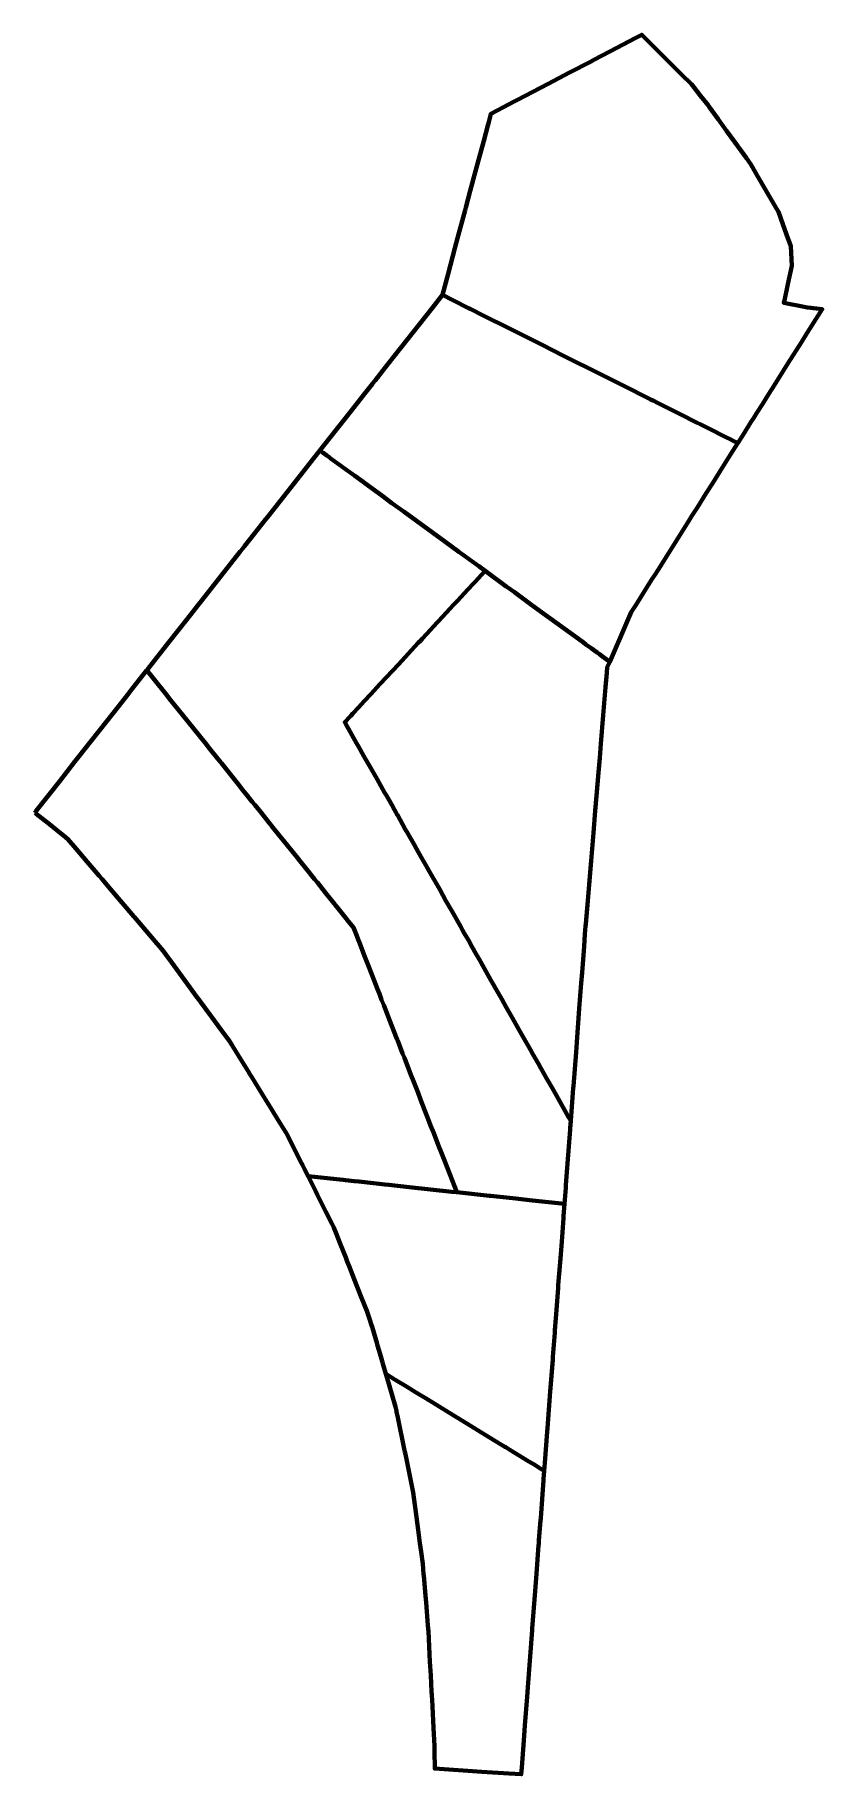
# Model space of a CAD drawing. Header units: metres. Extents: x 807814 to 807908, y 9157173 to 9157379.
import ezdxf

# ---------------------------------------------------------------- set-up
doc = ezdxf.new("R2010")
doc.units = ezdxf.units.M
doc.header["$MEASUREMENT"] = 0
doc.layers.add('2828-21160', color=1, linetype='Continuous')

msp = doc.modelspace()

# ---------------------------------------------------------------- linework, layer by layer
at = {"layer": '2828-21160', "color": 131, "lineweight": 70, "true_color": 0xbbffff}
for points in [[(807862.79, 9157348.14), (807864.04, 9157347.5), (807865.98, 9157346.54), (807866.1, 9157346.48), (807867.77, 9157345.64), (807870.57, 9157344.24), (807874.77, 9157342.13), (807875.67, 9157341.68), (807877.31, 9157340.86), (807881.37, 9157338.82), (807884.84, 9157337.09), (807886.8, 9157336.1), (807887.33, 9157335.84), (807887.55, 9157335.73), (807887.77, 9157335.62), (807888.37, 9157335.32), (807891.45, 9157333.77), (807891.61, 9157333.69), (807892.27, 9157333.36), (807893, 9157333), (807893.36, 9157332.82), (807895.23, 9157331.88), (807895.6, 9157331.69), (807896.32, 9157331.33), (807896.98, 9157331), (807897.16, 9157330.91), (807897.78, 9157330.6), (807897.81, 9157330.59), (807898.55, 9157331.77), (807899.36, 9157333.05), (807899.69, 9157333.58), (807900.07, 9157334.17), (807900.72, 9157335.21), (807901.48, 9157336.42), (807902.11, 9157337.41), (807903.74, 9157340), (807905.36, 9157342.56), (807906.04, 9157343.64), (807906.58, 9157344.5), (807907.81, 9157346.45), (807906.11, 9157346.65), (807906.03, 9157346.66), (807905.69, 9157346.73), (807903.26, 9157347.22), (807903.32, 9157347.48), (807903.71, 9157349.23), (807903.75, 9157349.41), (807903.94, 9157350.31), (807904.02, 9157350.68), (807904.21, 9157351.57), (807904.09, 9157353.92), (807903.59, 9157355.3), (807903.15, 9157356.52), (807902.62, 9157357.98), (807902.31, 9157358.51), (807901.61, 9157359.71), (807900.1, 9157362.29), (807899.53, 9157363.28), (807899.29, 9157363.68), (807898.82, 9157364.34), (807897.44, 9157366.24), (807896.48, 9157367.56), (807895.48, 9157368.96), (807894.42, 9157370.41), (807894.28, 9157370.6), (807893.4, 9157371.72), (807892.46, 9157372.91), (807892.31, 9157373.1), (807891.13, 9157374.27), (807889.52, 9157375.88), (807888.78, 9157376.61), (807886.99, 9157378.39), (807886.52, 9157378.86), (807886.42, 9157378.96), (807885.63, 9157378.54), (807883.45, 9157377.4), (807880.81, 9157376.02), (807880.55, 9157375.88), (807880.33, 9157375.77), (807877.84, 9157374.47), (807875.33, 9157373.15), (807871.7, 9157371.26), (807871.36, 9157371.08), (807870.56, 9157370.66), (807870.05, 9157370.4), (807868.55, 9157369.61), (807868.28, 9157368.6), (807868.17, 9157368.21), (807867.69, 9157366.4), (807867.07, 9157364.11), (807866.72, 9157362.79), (807866.09, 9157360.46), (807865.56, 9157358.49), (807865.53, 9157358.34), (807865.49, 9157358.2), (807864.59, 9157354.85), (807864.43, 9157354.27), (807864.27, 9157353.67), (807863.46, 9157350.63)], [(807851.22, 9157297.52), (807851.31, 9157297.37), (807852.62, 9157295.05), (807852.85, 9157294.65), (807853.49, 9157293.52), (807853.91, 9157292.77), (807854.16, 9157292.34), (807855.04, 9157290.79), (807855.94, 9157289.2), (807856.15, 9157288.83), (807856.78, 9157287.72), (807857.1, 9157287.14), (807857.26, 9157286.86), (807857.44, 9157286.55), (807857.45, 9157286.54), (807858.39, 9157284.87), (807858.7, 9157284.34), (807859.43, 9157283.05), (807859.72, 9157282.53), (807860.28, 9157281.54), (807860.83, 9157280.58), (807861.23, 9157279.87), (807862.31, 9157277.97), (807862.47, 9157277.69), (807863.21, 9157276.37), (807863.83, 9157275.29), (807863.93, 9157275.11), (807864.93, 9157273.36), (807865.18, 9157272.9), (807865.39, 9157272.53), (807865.87, 9157271.69), (807866.28, 9157270.96), (807866.29, 9157270.95), (807866.81, 9157270.04), (807867.25, 9157269.26), (807867.33, 9157269.11), (807868.15, 9157267.67), (807868.55, 9157266.97), (807868.82, 9157266.48), (807869.14, 9157265.93), (807869.82, 9157264.72), (807870.36, 9157263.77), (807871.09, 9157262.48), (807871.85, 9157261.14), (807872.34, 9157260.29), (807873.23, 9157258.71), (807873.52, 9157258.21), (807874.17, 9157257.05), (807874.46, 9157256.54), (807875.17, 9157255.3), (807875.79, 9157254.2), (807876.31, 9157253.29), (807877.7, 9157250.83), (807877.81, 9157250.65), (807878.01, 9157250.29), (807878.3, 9157254.16), (807878.32, 9157254.43), (807878.63, 9157258.42), (807878.67, 9157259), (807878.72, 9157259.61), (807879.02, 9157263.62), (807879.25, 9157266.61), (807879.34, 9157267.87), (807879.58, 9157270.97), (807879.69, 9157272.43), (807879.76, 9157273.37), (807879.78, 9157273.65), (807880.01, 9157276.36), (807880.17, 9157278.3), (807880.41, 9157281.12), (807880.69, 9157284.41), (807880.91, 9157287.01), (807881.06, 9157288.82), (807881.29, 9157291.57), (807881.44, 9157293.3), (807881.58, 9157294.95), (807881.86, 9157298.37), (807882.02, 9157300.26), (807882.14, 9157301.69), (807882.28, 9157303.36), (807882.34, 9157304.03), (807882.63, 9157304.69), (807881.77, 9157305.31), (807881.4, 9157305.58), (807881.14, 9157305.77), (807880.42, 9157306.29), (807879.8, 9157306.75), (807879.51, 9157306.96), (807878.91, 9157307.39), (807874.55, 9157310.57), (807873.25, 9157311.51), (807871.32, 9157312.92), (807870.56, 9157313.48), (807870.35, 9157313.62), (807867.85, 9157315.45), (807867.39, 9157314.94), (807866.7, 9157314.2), (807866.46, 9157313.95), (807865.82, 9157313.25), (807864.57, 9157311.91), (807864.08, 9157311.38), (807863.71, 9157310.98), (807862.34, 9157309.51), (807862.17, 9157309.32), (807860.95, 9157308), (807860.38, 9157307.39), (807860.22, 9157307.22), (807859.93, 9157306.91), (807857.59, 9157304.38), (807855.43, 9157302.06), (807854.31, 9157300.85), (807853.53, 9157300.01), (807852.84, 9157299.27), (807852.16, 9157298.54), (807851.93, 9157298.29), (807851.85, 9157298.2)]]:
    msp.add_lwpolyline(points, close=True, dxfattribs=at)
at = {"layer": '2828-21160', "color": 3, "lineweight": 70, "true_color": 0x00ff00}
for points in [[(807848.27, 9157329.71), (807848.39, 9157329.62), (807848.44, 9157329.58), (807848.65, 9157329.43), (807848.65, 9157329.43), (807849.08, 9157329.12), (807849.47, 9157328.83), (807849.48, 9157328.82), (807852.4, 9157326.7), (807853.39, 9157325.98), (807853.58, 9157325.84), (807855.6, 9157324.37), (807856.81, 9157323.49), (807858.24, 9157322.45), (807863.08, 9157318.92), (807864.75, 9157317.71), (807867.1, 9157315.99), (807867.85, 9157315.45), (807870.35, 9157313.62), (807870.56, 9157313.48), (807871.32, 9157312.92), (807873.25, 9157311.51), (807874.55, 9157310.57), (807878.91, 9157307.39), (807879.51, 9157306.96), (807879.8, 9157306.75), (807880.42, 9157306.29), (807881.14, 9157305.77), (807881.4, 9157305.58), (807881.77, 9157305.31), (807882.63, 9157304.69), (807882.99, 9157305.52), (807884.22, 9157308.34), (807885.18, 9157310.57), (807885.71, 9157311.39), (807887.59, 9157314.38), (807888, 9157315.04), (807888.35, 9157315.59), (807889.62, 9157317.6), (807892.01, 9157321.39), (807892.37, 9157321.96), (807892.98, 9157322.92), (807894.07, 9157324.66), (807894.79, 9157325.8), (807895.96, 9157327.65), (807896.94, 9157329.22), (807897.78, 9157330.55), (807897.81, 9157330.59), (807897.78, 9157330.6), (807897.16, 9157330.91), (807896.98, 9157331), (807896.32, 9157331.33), (807895.6, 9157331.69), (807895.23, 9157331.88), (807893.36, 9157332.82), (807893, 9157333), (807892.27, 9157333.36), (807891.61, 9157333.69), (807891.45, 9157333.77), (807888.37, 9157335.32), (807887.77, 9157335.62), (807887.55, 9157335.73), (807887.33, 9157335.84), (807886.8, 9157336.1), (807884.84, 9157337.09), (807881.37, 9157338.82), (807877.31, 9157340.86), (807875.67, 9157341.68), (807874.77, 9157342.13), (807870.57, 9157344.24), (807867.77, 9157345.64), (807866.1, 9157346.48), (807865.98, 9157346.54), (807864.04, 9157347.5), (807862.79, 9157348.14), (807861.57, 9157346.59), (807856.34, 9157339.95), (807854.81, 9157338.02), (807854.72, 9157337.9), (807854.67, 9157337.83), (807854.5, 9157337.62), (807853.55, 9157336.42), (807853.29, 9157336.08), (807852, 9157334.44), (807848.7, 9157330.25)], [(807814.48, 9157286.81), (807814.52, 9157286.78), (807814.66, 9157286.67), (807815.72, 9157285.83), (807816.22, 9157285.43), (807817.51, 9157284.4), (807817.9, 9157284.09), (807818.4, 9157283.69), (807819.37, 9157282.54), (807820.69, 9157280.99), (807822.11, 9157279.33), (807822.46, 9157278.92), (807823.47, 9157277.73), (807824.85, 9157276.12), (807826.23, 9157274.5), (807826.28, 9157274.44), (807827.63, 9157272.86), (807828.97, 9157271.29), (807829.01, 9157271.24), (807829.69, 9157270.44), (807830.33, 9157269.57), (807830.34, 9157269.55), (807830.36, 9157269.53), (807831.3, 9157268.25), (807831.63, 9157267.81), (807832.89, 9157266.08), (807833.62, 9157265.09), (807834.04, 9157264.51), (807834.13, 9157264.4), (807835.22, 9157262.92), (807835.34, 9157262.75), (807835.46, 9157262.58), (807836.53, 9157261.12), (807837.58, 9157259.7), (807837.68, 9157259.56), (807837.78, 9157259.4), (807837.95, 9157259.12), (807838.89, 9157257.59), (807839.76, 9157256.19), (807839.97, 9157255.84), (807840.2, 9157255.48), (807841.07, 9157254.07), (807841.94, 9157252.65), (807842.22, 9157252.19), (807842.53, 9157251.69), (807843.33, 9157250.39), (807843.61, 9157249.94), (807844.38, 9157248.7), (807844.42, 9157248.62), (807845, 9157247.47), (807845.26, 9157246.96), (807845.91, 9157245.66), (807846.23, 9157245.03), (807846.46, 9157244.57), (807846.87, 9157243.76), (807847.64, 9157243.67), (807848.37, 9157243.59), (807849.12, 9157243.51), (807849.48, 9157243.47), (807851.02, 9157243.31), (807851.31, 9157243.28), (807852.32, 9157243.17), (807852.88, 9157243.11), (807854.62, 9157242.92), (807855.96, 9157242.77), (807856.45, 9157242.72), (807858.85, 9157242.46), (807861.38, 9157242.18), (807863.89, 9157241.91), (807864.5, 9157241.84), (807864.22, 9157242.57), (807863.39, 9157244.69), (807863.22, 9157245.11), (807863.11, 9157245.4), (807862.65, 9157246.59), (807862.38, 9157247.28), (807862.3, 9157247.48), (807861.76, 9157248.84), (807861.4, 9157249.77), (807861.11, 9157250.51), (807860.68, 9157251.62), (807860.21, 9157252.82), (807859.9, 9157253.61), (807859.28, 9157255.2), (807859.06, 9157255.77), (807858.28, 9157257.76), (807858.25, 9157257.85), (807858.11, 9157258.21), (807858.08, 9157258.28), (807857.5, 9157259.77), (807857.42, 9157259.95), (807857.32, 9157260.21), (807856.57, 9157262.15), (807856.04, 9157263.49), (807855.84, 9157264), (807855.59, 9157264.65), (807855.32, 9157265.35), (807855.1, 9157265.9), (807855.1, 9157265.91), (807854.69, 9157266.94), (807854.43, 9157267.63), (807854.06, 9157268.56), (807853.99, 9157268.74), (807853.6, 9157269.74), (807852.91, 9157271.51), (807852.8, 9157271.79), (807852.64, 9157272.21), (807852.24, 9157273.21), (807851.64, 9157273.97), (807851.38, 9157274.29), (807851.22, 9157274.49), (807850.44, 9157275.45), (807850.09, 9157275.89), (807850.04, 9157275.95), (807850, 9157276), (807849.77, 9157276.28), (807848.93, 9157277.33), (807847.97, 9157278.52), (807847.63, 9157278.95), (807846.57, 9157280.27), (807846.07, 9157280.89), (807845.44, 9157281.67), (807843.92, 9157283.56), (807843.54, 9157284.03), (807842.55, 9157285.26), (807842.51, 9157285.31), (807842.47, 9157285.36), (807842.26, 9157285.62), (807841.27, 9157286.85), (807840.56, 9157287.74), (807840.26, 9157288.11), (807839.51, 9157289.04), (807839.11, 9157289.53), (807838.64, 9157290.13), (807836.59, 9157292.66), (807836.51, 9157292.76), (807836.44, 9157292.86), (807836.16, 9157293.2), (807835.18, 9157294.43), (807834.66, 9157295.07), (807832, 9157298.38), (807830.44, 9157300.31), (807830.12, 9157300.71), (807828.49, 9157302.74), (807827.86, 9157303.53), (807827.75, 9157303.66), (807827.74, 9157303.65), (807827.73, 9157303.64), (807825.99, 9157301.42), (807825.49, 9157300.79), (807825.23, 9157300.46), (807823.76, 9157298.6), (807819.55, 9157293.25), (807819.24, 9157292.86), (807817.4, 9157290.52), (807814.81, 9157287.24), (807814.63, 9157287.01)]]:
    msp.add_lwpolyline(points, close=True, dxfattribs=at)
at = {"layer": '2828-21160', "color": 5, "lineweight": 70, "true_color": 0x0000ff}
msp.add_lwpolyline([(807827.75, 9157303.66), (807827.86, 9157303.53), (807828.49, 9157302.74), (807830.12, 9157300.71), (807830.44, 9157300.31), (807832, 9157298.38), (807834.66, 9157295.07), (807835.18, 9157294.43), (807836.16, 9157293.2), (807836.44, 9157292.86), (807836.51, 9157292.76), (807836.59, 9157292.66), (807838.64, 9157290.13), (807839.11, 9157289.53), (807839.51, 9157289.04), (807840.26, 9157288.11), (807840.56, 9157287.74), (807841.27, 9157286.85), (807842.26, 9157285.62), (807842.47, 9157285.36), (807842.51, 9157285.31), (807842.55, 9157285.26), (807843.54, 9157284.03), (807843.92, 9157283.56), (807845.44, 9157281.67), (807846.07, 9157280.89), (807846.57, 9157280.27), (807847.63, 9157278.95), (807847.97, 9157278.52), (807848.93, 9157277.33), (807849.77, 9157276.28), (807850, 9157276), (807850.04, 9157275.95), (807850.09, 9157275.89), (807850.44, 9157275.45), (807851.22, 9157274.49), (807851.38, 9157274.29), (807851.64, 9157273.97), (807852.24, 9157273.21), (807852.64, 9157272.21), (807852.8, 9157271.79), (807852.91, 9157271.51), (807853.6, 9157269.74), (807853.99, 9157268.74), (807854.06, 9157268.56), (807854.43, 9157267.63), (807854.69, 9157266.94), (807855.1, 9157265.91), (807855.1, 9157265.9), (807855.32, 9157265.35), (807855.59, 9157264.65), (807855.84, 9157264), (807856.04, 9157263.49), (807856.57, 9157262.15), (807857.32, 9157260.21), (807857.42, 9157259.95), (807857.5, 9157259.77), (807858.08, 9157258.28), (807858.11, 9157258.21), (807858.25, 9157257.85), (807858.28, 9157257.76), (807859.06, 9157255.77), (807859.28, 9157255.2), (807859.9, 9157253.61), (807860.21, 9157252.82), (807860.68, 9157251.62), (807861.11, 9157250.51), (807861.4, 9157249.77), (807861.76, 9157248.84), (807862.3, 9157247.48), (807862.38, 9157247.28), (807862.65, 9157246.59), (807863.11, 9157245.4), (807863.22, 9157245.11), (807863.39, 9157244.69), (807864.22, 9157242.57), (807864.5, 9157241.84), (807868.37, 9157241.43), (807868.41, 9157241.42), (807868.48, 9157241.41), (807871.49, 9157241.09), (807872.45, 9157240.98), (807873.49, 9157240.87), (807877.26, 9157240.46), (807877.41, 9157242.37), (807877.41, 9157242.44), (807877.42, 9157242.55), (807877.43, 9157242.69), (807877.63, 9157245.27), (807877.93, 9157249.26), (807877.95, 9157249.45), (807878.01, 9157250.29), (807877.81, 9157250.65), (807877.7, 9157250.83), (807876.31, 9157253.29), (807875.79, 9157254.2), (807875.17, 9157255.3), (807874.46, 9157256.54), (807874.17, 9157257.05), (807873.52, 9157258.21), (807873.23, 9157258.71), (807872.34, 9157260.29), (807871.85, 9157261.14), (807871.09, 9157262.48), (807870.36, 9157263.77), (807869.82, 9157264.72), (807869.14, 9157265.93), (807868.82, 9157266.48), (807868.55, 9157266.97), (807868.15, 9157267.67), (807867.33, 9157269.11), (807867.25, 9157269.26), (807866.81, 9157270.04), (807866.29, 9157270.95), (807866.28, 9157270.96), (807865.87, 9157271.69), (807865.39, 9157272.53), (807865.18, 9157272.9), (807864.93, 9157273.36), (807863.93, 9157275.11), (807863.83, 9157275.29), (807863.21, 9157276.37), (807862.47, 9157277.69), (807862.31, 9157277.97), (807861.23, 9157279.87), (807860.83, 9157280.58), (807860.28, 9157281.54), (807859.72, 9157282.53), (807859.43, 9157283.05), (807858.7, 9157284.34), (807858.39, 9157284.87), (807857.45, 9157286.54), (807857.44, 9157286.55), (807857.26, 9157286.86), (807857.1, 9157287.14), (807856.78, 9157287.72), (807856.15, 9157288.83), (807855.94, 9157289.2), (807855.04, 9157290.79), (807854.16, 9157292.34), (807853.91, 9157292.77), (807853.49, 9157293.52), (807852.85, 9157294.65), (807852.62, 9157295.05), (807851.31, 9157297.37), (807851.22, 9157297.52), (807851.85, 9157298.2), (807851.93, 9157298.29), (807852.16, 9157298.54), (807852.84, 9157299.27), (807853.53, 9157300.01), (807854.31, 9157300.85), (807855.43, 9157302.06), (807857.59, 9157304.38), (807859.93, 9157306.91), (807860.22, 9157307.22), (807860.38, 9157307.39), (807860.95, 9157308), (807862.17, 9157309.32), (807862.34, 9157309.51), (807863.71, 9157310.98), (807864.08, 9157311.38), (807864.57, 9157311.91), (807865.82, 9157313.25), (807866.46, 9157313.95), (807866.7, 9157314.2), (807867.39, 9157314.94), (807867.85, 9157315.45), (807867.1, 9157315.99), (807864.75, 9157317.71), (807863.08, 9157318.92), (807858.24, 9157322.45), (807856.81, 9157323.49), (807855.6, 9157324.37), (807853.58, 9157325.84), (807853.39, 9157325.98), (807852.4, 9157326.7), (807849.48, 9157328.82), (807849.47, 9157328.83), (807849.08, 9157329.12), (807848.65, 9157329.43), (807848.65, 9157329.43), (807848.44, 9157329.58), (807848.39, 9157329.62), (807848.27, 9157329.71), (807848.14, 9157329.54), (807847.95, 9157329.31), (807847.73, 9157329.02), (807847.48, 9157328.71), (807847.39, 9157328.59), (807846.53, 9157327.5), (807845.26, 9157325.89), (807842.21, 9157322.01), (807842.09, 9157321.86), (807841.83, 9157321.54), (807840.52, 9157319.87), (807839.34, 9157318.37), (807839.14, 9157318.12), (807838.84, 9157317.74), (807834.25, 9157311.92), (807833.77, 9157311.3), (807833.22, 9157310.61), (807832.5, 9157309.69), (807830.37, 9157306.99), (807829.83, 9157306.3), (807828.95, 9157305.18), (807827.83, 9157303.76)], close=True, dxfattribs=at)
at = {"layer": '2828-21160', "color": 6, "lineweight": 70, "true_color": 0xff00ff}
msp.add_lwpolyline([(807846.87, 9157243.76), (807847.08, 9157243.34), (807847.74, 9157242.01), (807848, 9157241.49), (807848.31, 9157240.88), (807848.99, 9157239.53), (807849.69, 9157238.13), (807849.92, 9157237.68), (807849.97, 9157237.55), (807850.16, 9157237.07), (807850.72, 9157235.64), (807851.33, 9157234.1), (807851.5, 9157233.66), (807851.73, 9157233.09), (807852.33, 9157231.56), (807853.13, 9157229.53), (807853.21, 9157229.33), (807853.82, 9157227.78), (807854.17, 9157226.87), (807854.4, 9157226.09), (807854.45, 9157225.92), (807855.05, 9157223.89), (807855.07, 9157223.82), (807855.29, 9157223.08), (807855.66, 9157221.82), (807855.69, 9157221.71), (807855.74, 9157221.54), (807856.1, 9157220.32), (807856.19, 9157220.26), (807856.65, 9157219.98), (807856.91, 9157219.82), (807857.01, 9157219.76), (807857.28, 9157219.6), (807858.55, 9157218.82), (807859.61, 9157218.17), (807861.05, 9157217.29), (807861.05, 9157217.29), (807864.59, 9157215.12), (807864.67, 9157215.08), (807868.9, 9157212.49), (807870.21, 9157211.69), (807870.31, 9157211.63), (807870.79, 9157211.34), (807873.03, 9157209.97), (807873.74, 9157209.54), (807874.26, 9157209.22), (807874.46, 9157209.1), (807874.52, 9157209.06), (807874.59, 9157209.02), (807874.87, 9157208.85), (807874.94, 9157209.78), (807875.22, 9157213.46), (807875.25, 9157213.91), (807875.58, 9157218.25), (807875.87, 9157222.01), (807875.89, 9157222.36), (807876.11, 9157225.2), (807876.13, 9157225.53), (807876.16, 9157225.92), (807876.2, 9157226.49), (807876.24, 9157226.89), (807876.51, 9157230.47), (807876.53, 9157230.81), (807876.61, 9157231.77), (807876.64, 9157232.17), (807876.81, 9157234.47), (807876.93, 9157236.03), (807877.14, 9157238.79), (807877.15, 9157238.91), (807877.15, 9157239.01), (807877.26, 9157240.46), (807873.49, 9157240.87), (807872.45, 9157240.98), (807871.49, 9157241.09), (807868.48, 9157241.41), (807868.41, 9157241.42), (807868.37, 9157241.43), (807864.5, 9157241.84), (807863.89, 9157241.91), (807861.38, 9157242.18), (807858.85, 9157242.46), (807856.45, 9157242.72), (807855.96, 9157242.77), (807854.62, 9157242.92), (807852.88, 9157243.11), (807852.32, 9157243.17), (807851.31, 9157243.28), (807851.02, 9157243.31), (807849.48, 9157243.47), (807849.12, 9157243.51), (807848.37, 9157243.59), (807847.64, 9157243.67)], close=True, dxfattribs=at)
at = {"layer": '2828-21160', "color": 40, "lineweight": 70, "true_color": 0xffbb00}
msp.add_lwpolyline([(807856.1, 9157220.32), (807856.24, 9157219.83), (807856.8, 9157217.94), (807857.24, 9157216.44), (807857.34, 9157215.95), (807857.36, 9157215.85), (807857.37, 9157215.83), (807857.5, 9157215.17), (807858.27, 9157211.46), (807858.35, 9157211.08), (807858.4, 9157210.83), (807859.26, 9157206.68), (807859.32, 9157206.26), (807859.63, 9157203.96), (807859.92, 9157201.84), (807860.13, 9157200.29), (807860.27, 9157199.26), (807860.47, 9157197.84), (807860.57, 9157196.62), (807860.59, 9157196.41), (807860.79, 9157194.07), (807860.82, 9157193.64), (807860.85, 9157193.26), (807861.08, 9157190.57), (807861.12, 9157190.14), (807861.13, 9157189.86), (807861.32, 9157186.22), (807861.35, 9157185.72), (807861.41, 9157184.59), (807861.51, 9157182.7), (807861.53, 9157182.28), (807861.6, 9157180.99), (807861.6, 9157180.92), (807861.74, 9157178.4), (807861.85, 9157176.23), (807861.86, 9157175.67), (807861.89, 9157173.57), (807867.45, 9157173.21), (807870.66, 9157173), (807872.14, 9157172.91), (807872.2, 9157173.69), (807872.44, 9157176.9), (807872.58, 9157178.67), (807872.84, 9157182.07), (807872.92, 9157183.22), (807873.16, 9157186.32), (807873.2, 9157186.86), (807873.44, 9157189.98), (807873.45, 9157190.15), (807873.79, 9157194.6), (807873.94, 9157196.66), (807874.2, 9157200.06), (807874.21, 9157200.17), (807874.24, 9157200.64), (807874.42, 9157202.97), (807874.44, 9157203.22), (807874.78, 9157207.73), (807874.79, 9157207.84), (807874.87, 9157208.85), (807874.59, 9157209.02), (807874.52, 9157209.06), (807874.46, 9157209.1), (807874.26, 9157209.22), (807873.74, 9157209.54), (807873.03, 9157209.97), (807870.79, 9157211.34), (807870.31, 9157211.63), (807870.21, 9157211.69), (807868.9, 9157212.49), (807864.67, 9157215.08), (807864.59, 9157215.12), (807861.05, 9157217.29), (807861.05, 9157217.29), (807859.61, 9157218.17), (807858.55, 9157218.82), (807857.28, 9157219.6), (807857.01, 9157219.76), (807856.91, 9157219.82), (807856.65, 9157219.98), (807856.19, 9157220.26)], close=True, dxfattribs=at)

doc.saveas('drawing.dxf')
